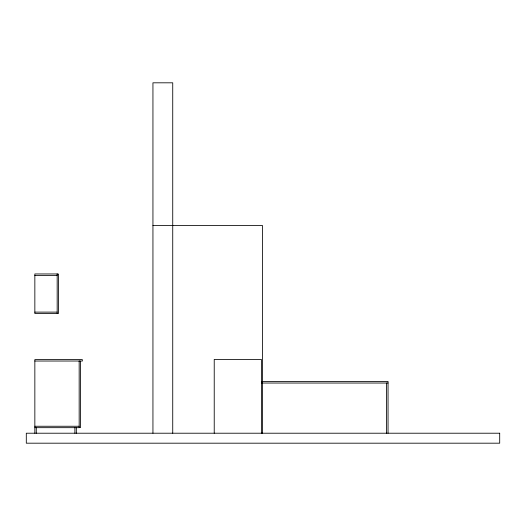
<?xml version="1.0" encoding="UTF-8"?>
<svg xmlns="http://www.w3.org/2000/svg" width="526" height="526" viewBox="0 0 526 526"><rect width="100%" height="100%" fill="white"/><g stroke="black" fill="none" stroke-linecap="round" stroke-linejoin="round"><path stroke-width="0.79" d="M152.941 225.522L262.487 225.522L262.487 433.214M57.17 274.118L58.596 274.118L58.596 313.378L57.17 313.378M34.847 275.387L57.17 275.387M34.847 312.115L57.17 312.115M34.847 361.027L82.339 361.027L82.339 359.606L34.847 359.606L34.847 433.214M79.17 361.263L80.596 361.263L80.596 427.513L79.17 427.513M261.402 381.455L388.043 381.455L388.043 433.214M261.402 383.033L388.043 383.033M34.847 426.251L79.17 426.251M34.847 427.671L79.17 427.671L79.17 361.027M386.459 383.033L386.459 433.214M261.402 433.214L261.402 359.442L214.227 359.442L214.227 433.214M172.732 433.214L172.732 82.812L152.941 82.812L152.941 433.214M76.323 427.671L76.323 433.214M74.896 427.671L74.896 433.214M36.274 427.671L36.274 433.214M57.17 273.961L34.847 273.961L34.847 313.535L57.17 313.535L57.17 273.961M499.7 433.214L26.3 433.214L26.3 443.188L499.7 443.188L499.7 433.214"/></g></svg>
